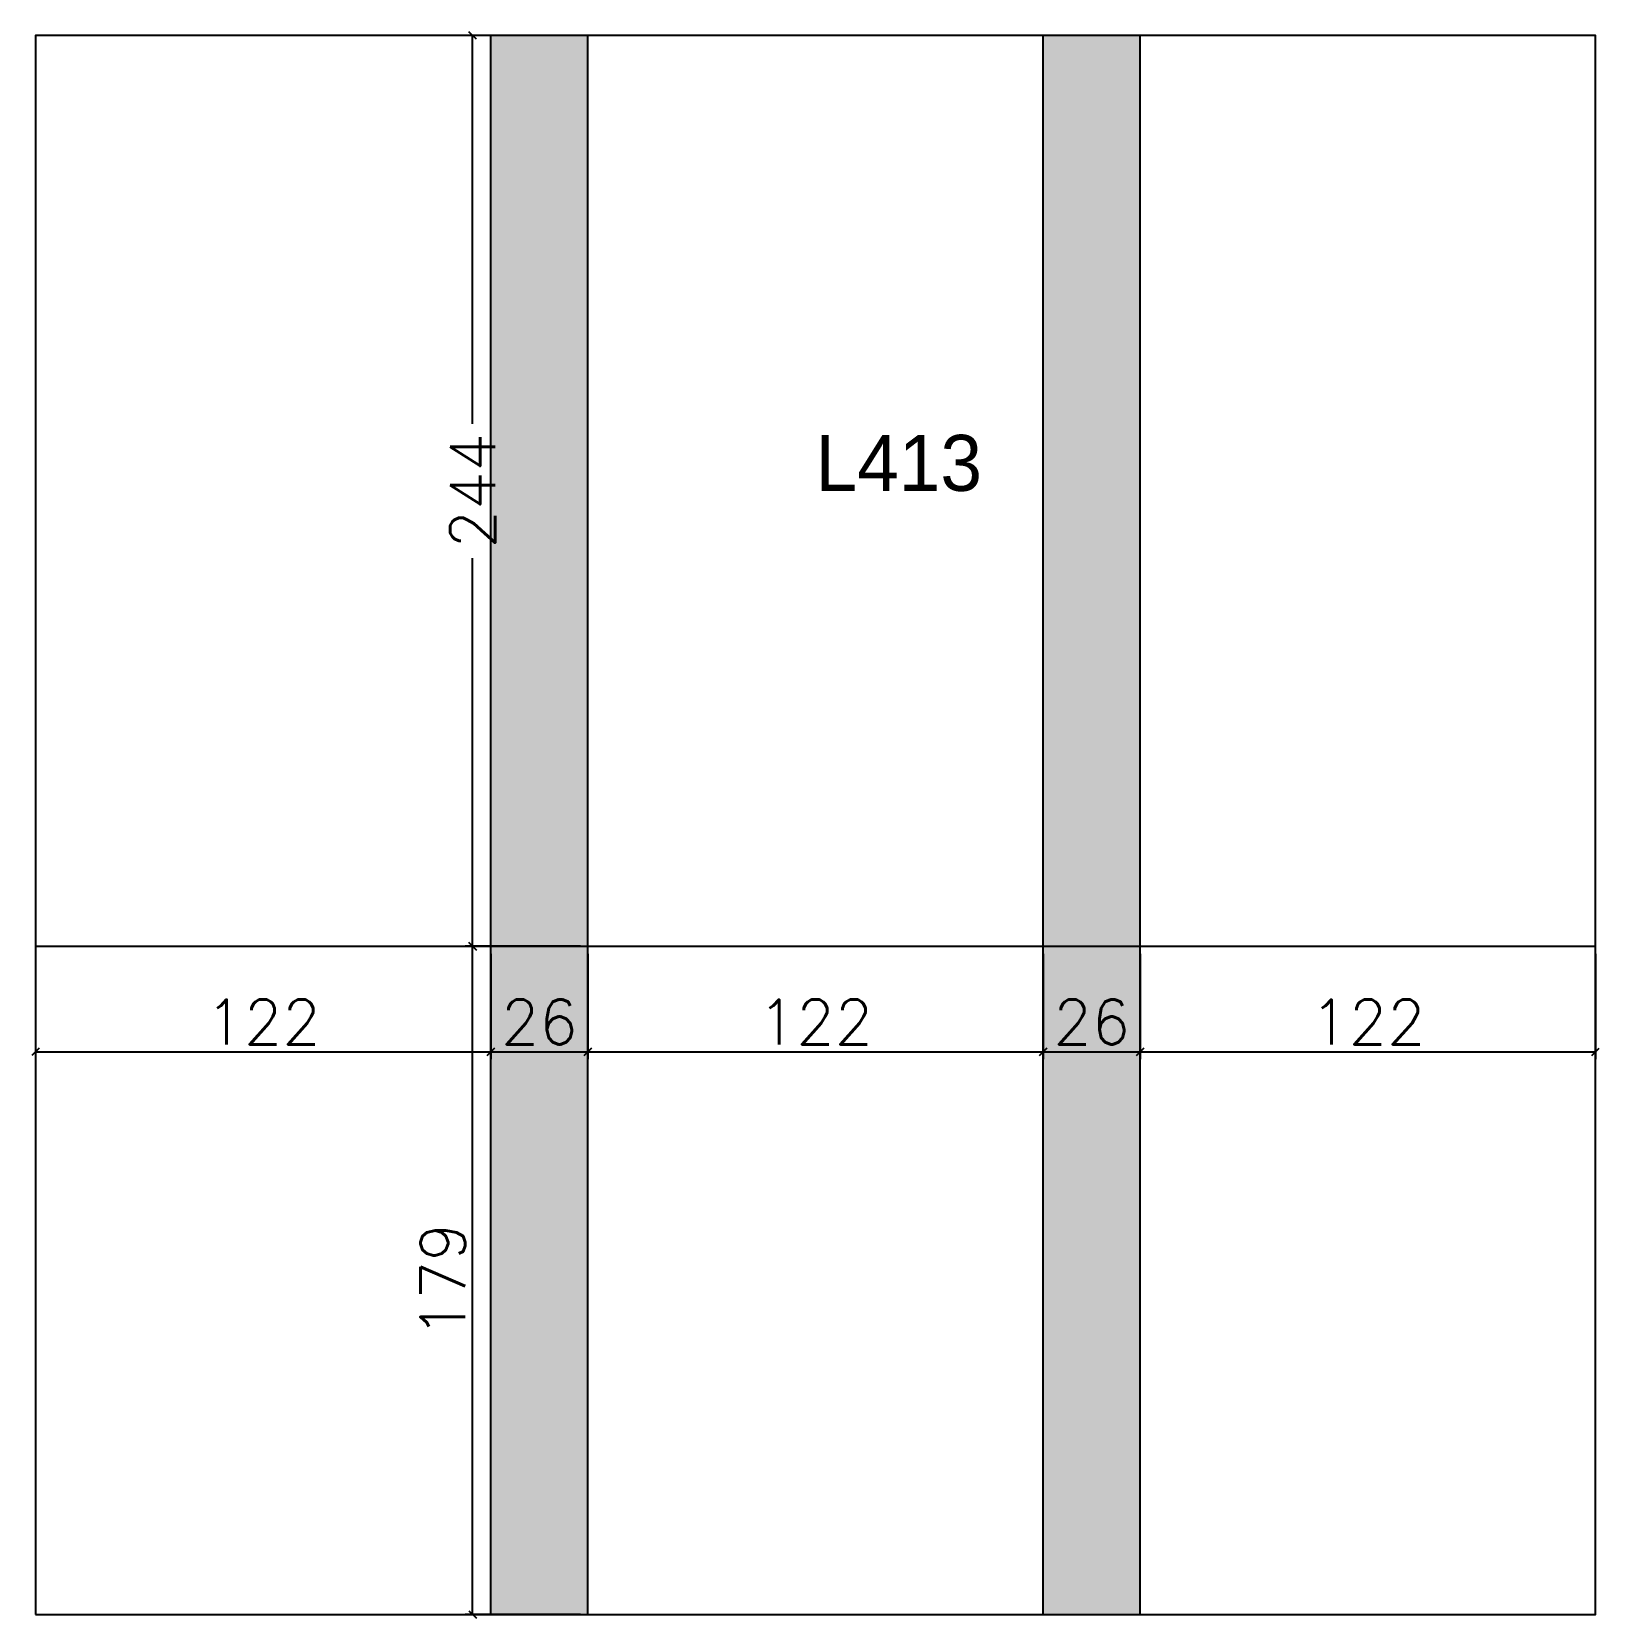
# Model space of a CAD drawing. Extents: x 3740 to 4160, y 1589 to 2014.
import ezdxf

# ---------------------------------------------------------------- set-up
doc = ezdxf.new("R2010")
doc.units = 0
for name, color, linetype in [('COTA', 241, 'Continuous'), ('Hachura', 251, 'Continuous'), ('NOMENCLATURA', 7, 'Continuous'), ('PAINEIS', 6, 'Continuous')]:
    doc.layers.add(name, color=color, linetype=linetype)
doc.styles.add('Romans', font='romans.shx', dxfattribs={"height": 12})
doc.dimstyles.new('cotas', dxfattribs={"dimtxt": 9, "dimasz": 2, "dimexe": 2, "dimexo": 2, "dimgap": 2, "dimtad": 1, "dimdec": 1, "dimzin": 12, "dimtxsty": 'Romans', "dimblk": 'OBLIQUE', "dimcen": 2.5, "dimclrd": 4, "dimclre": 4, "dimclrt": 240, "dimazin": 3, "dimtfac": 1, "dimtmove": 0, "dimatfit": 3})

# ---------------------------------------------------------------- blocks, each defined once
blk = doc.blocks.new('_OBLIQUE')
at = {"color": 0, "linetype": 'BYBLOCK'}
blk.add_line((-0.5, -0.5), (0.5, 0.5), dxfattribs=at)

msp = doc.modelspace()

# ---------------------------------------------------------------- hatches: boundary and pattern name
at = {"layer": 'Hachura'}
h = msp.add_hatch(color=8, dxfattribs=at)
h.dxf.hatch_style = 1
h.paths.add_polyline_path([(3863.47, 1590.12), (3889.47, 1590.12), (3889.47, 2013.12), (3863.47, 2013.12)])
h = msp.add_hatch(color=8, dxfattribs=at)
h.dxf.hatch_style = 1
h.paths.add_polyline_path([(4011.47, 1590.12), (4037.47, 1590.12), (4037.47, 2013.12), (4011.47, 2013.12)])

# ---------------------------------------------------------------- linework, layer by layer
at = {"layer": 'PAINEIS', "lineweight": 25}
for p, q in [((3863.47, 1590.12), (3863.47, 2013.12)), ((3889.47, 1590.12), (3889.47, 2013.12)), ((4011.47, 1590.12), (4011.47, 2013.12)), ((4037.47, 1590.12), (4037.47, 2013.12))]:
    msp.add_line(p, q, dxfattribs=at)
at = {"layer": 'PAINEIS'}
msp.add_line((3741.47, 1769.12), (4159.47, 1769.12), dxfattribs=at)
msp.add_lwpolyline([(3741.47, 1590.12), (4159.47, 1590.12), (4159.47, 2013.12), (3741.47, 2013.12)], close=True, dxfattribs=at)

# ---------------------------------------------------------------- texts
at = {"layer": 'NOMENCLATURA'}
msp.add_text('L413', height=15, dxfattribs=at).set_placement((3950.47, 1891.12))

# ---------------------------------------------------------------- dimensions: what is measured, and where the dimension line sits
at = {"layer": 'COTA'}
msp.add_linear_dim(base=(3858.61, 1769.12), p1=(3889.47, 1769.12), p2=(3889.47, 2013.12), angle=90, location=(3858.61, 1891.12), dimstyle='cotas', override={"dimtmove": 2}, dxfattribs=at).render()
for base, p1, p2 in [((3741.47, 1740.85), (3741.47, 1769.12), (3863.47, 1769.12)), ((3863.47, 1740.85), (3863.47, 1769.12), (3889.47, 1769.12)), ((3889.47, 1740.85), (3889.47, 1769.12), (4011.47, 1769.12)), ((4011.47, 1740.85), (4011.47, 1769.12), (4037.47, 1769.12)), ((4037.47, 1740.85), (4037.47, 1769.12), (4159.47, 1769.12))]:
    msp.add_linear_dim(base=base, p1=p1, p2=p2, dimstyle='cotas', dxfattribs=at).render()
msp.add_linear_dim(base=(3858.61, 1590.12), p1=(3889.47, 1590.12), p2=(3889.47, 1769.12), angle=90, dimstyle='cotas', dxfattribs=at).render()

doc.saveas('drawing.dxf')
